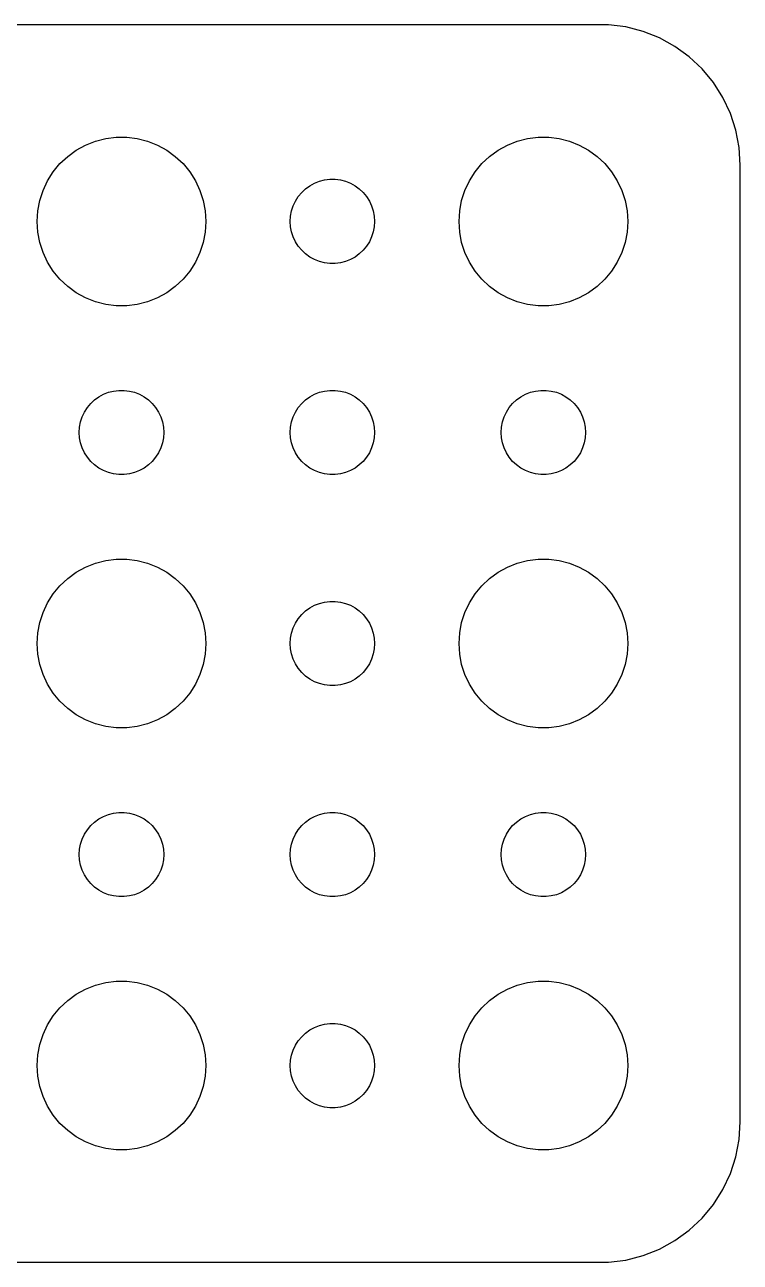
# Model space of a CAD drawing. Header units: metres. Extents: x -22 to 22, y 140 to 346.
# Drawn here: x -3.44 to 22, y 302.01 to 345.99 of the extents above; entities that cross this region are included whole.
import ezdxf

# ---------------------------------------------------------------- set-up
doc = ezdxf.new("R2010")
doc.units = ezdxf.units.M

msp = doc.modelspace()

# ---------------------------------------------------------------- linework, layer by layer
for p, q in [((17.3139, 345.99), (-17.3139, 345.99)), ((17.9369, 345.911), (17.3139, 345.99)), ((18.5451, 345.755), (17.9369, 345.911)), ((19.1289, 345.524), (18.5451, 345.755)), ((19.6791, 345.222), (19.1289, 345.524)), ((20.1871, 344.853), (19.6791, 345.222)), ((20.6448, 344.423), (20.1871, 344.853)), ((21.0451, 343.939), (20.6448, 344.423)), ((21.3815, 343.409), (21.0451, 343.939)), ((21.6489, 342.841), (21.3815, 343.409)), ((21.8429, 342.243), (21.6489, 342.841)), ((21.9606, 341.627), (21.8429, 342.243)), ((-1.27733, 341.714), (-0.927048, 341.853)), ((-0.927048, 341.853), (-0.562134, 341.947)), ((-0.562134, 341.947), (-0.18837, 341.994)), ((-0.18837, 341.994), (0.18837, 341.994)), ((0.18837, 341.994), (0.562134, 341.947)), ((0.562134, 341.947), (0.927048, 341.853)), ((0.927048, 341.853), (1.27733, 341.714)), ((13.7227, 341.714), (14.0729, 341.853)), ((14.0729, 341.853), (14.4379, 341.947)), ((14.4379, 341.947), (14.8116, 341.994)), ((14.8116, 341.994), (15.1884, 341.994)), ((15.1884, 341.994), (15.5621, 341.947)), ((15.5621, 341.947), (15.927, 341.853)), ((15.927, 341.853), (16.2773, 341.714)), ((-2.1869, 341.054), (-1.91226, 341.312)), ((-1.91226, 341.312), (-1.60747, 341.533)), ((-1.60747, 341.533), (-1.27733, 341.714)), ((1.27733, 341.714), (1.60747, 341.533)), ((1.60747, 341.533), (1.91226, 341.312)), ((1.91226, 341.312), (2.1869, 341.054)), ((12.8131, 341.054), (13.0877, 341.312)), ((13.0877, 341.312), (13.3925, 341.533)), ((13.3925, 341.533), (13.7227, 341.714)), ((16.2773, 341.714), (16.6075, 341.533)), ((16.6075, 341.533), (16.9123, 341.312)), ((16.9123, 341.312), (17.1869, 341.054)), ((22, 341), (21.9606, 341.627)), ((-2.42705, 340.763), (-2.1869, 341.054)), ((2.1869, 341.054), (2.42705, 340.763)), ((12.5729, 340.763), (12.8131, 341.054)), ((17.1869, 341.054), (17.427, 340.763)), ((22, 307), (22, 341)), ((-2.78932, 340.104), (-2.62891, 340.445)), ((-2.62891, 340.445), (-2.42705, 340.763)), ((2.42705, 340.763), (2.62891, 340.445)), ((2.62891, 340.445), (2.78932, 340.104)), ((6.86133, 340.357), (7.03647, 340.427)), ((7.03647, 340.427), (7.21892, 340.473)), ((7.21892, 340.473), (7.40581, 340.497)), ((7.40581, 340.497), (7.59418, 340.497)), ((7.59418, 340.497), (7.78107, 340.473)), ((7.78107, 340.473), (7.96352, 340.427)), ((7.96352, 340.427), (8.13866, 340.357)), ((12.2107, 340.104), (12.3711, 340.445)), ((12.3711, 340.445), (12.5729, 340.763)), ((17.427, 340.763), (17.6289, 340.445)), ((17.6289, 340.445), (17.7893, 340.104)), ((-2.90575, 339.746), (-2.78932, 340.104)), ((2.78932, 340.104), (2.90575, 339.746)), ((6.28647, 339.882), (6.40654, 340.027)), ((6.40654, 340.027), (6.54385, 340.156)), ((6.54385, 340.156), (6.69626, 340.266)), ((6.69626, 340.266), (6.86133, 340.357)), ((8.13866, 340.357), (8.30373, 340.266)), ((8.30373, 340.266), (8.45613, 340.156)), ((8.45613, 340.156), (8.59344, 340.027)), ((8.59344, 340.027), (8.71352, 339.882)), ((12.0942, 339.746), (12.2107, 340.104)), ((17.7893, 340.104), (17.9057, 339.746)), ((-2.97633, 339.376), (-2.90575, 339.746)), ((2.90575, 339.746), (2.97633, 339.376)), ((6.04712, 339.373), (6.10533, 339.552)), ((6.10533, 339.552), (6.18553, 339.723)), ((6.18553, 339.723), (6.28647, 339.882)), ((8.71352, 339.882), (8.81445, 339.723)), ((8.81445, 339.723), (8.89465, 339.552)), ((8.89465, 339.552), (8.95287, 339.373)), ((12.0237, 339.376), (12.0942, 339.746)), ((17.9057, 339.746), (17.9763, 339.376)), ((-3, 339), (-2.97633, 339.376)), ((2.97633, 339.376), (3, 339)), ((6, 339), (6.01183, 339.188)), ((6.01183, 339.188), (6.04712, 339.373)), ((8.95287, 339.373), (8.98816, 339.188)), ((8.98816, 339.188), (9, 339)), ((12, 339), (12.0237, 339.376)), ((17.9763, 339.376), (18, 339)), ((-2.97633, 338.624), (-3, 339)), ((3, 339), (2.97633, 338.624)), ((6.01183, 338.812), (6, 339)), ((6.04712, 338.627), (6.01183, 338.812)), ((8.98816, 338.812), (8.95287, 338.627)), ((9, 339), (8.98816, 338.812)), ((12.0237, 338.624), (12, 339)), ((18, 339), (17.9763, 338.624)), ((-2.90575, 338.254), (-2.97633, 338.624)), ((-2.78932, 337.896), (-2.90575, 338.254)), ((2.90575, 338.254), (2.78932, 337.896)), ((2.97633, 338.624), (2.90575, 338.254)), ((6.10533, 338.448), (6.04712, 338.627)), ((6.18553, 338.277), (6.10533, 338.448)), ((6.28647, 338.118), (6.18553, 338.277)), ((8.81445, 338.277), (8.71352, 338.118)), ((8.89465, 338.448), (8.81445, 338.277)), ((8.95287, 338.627), (8.89465, 338.448)), ((12.0942, 338.254), (12.0237, 338.624)), ((12.2107, 337.896), (12.0942, 338.254)), ((17.9057, 338.254), (17.7893, 337.896)), ((17.9763, 338.624), (17.9057, 338.254)), ((-2.62891, 337.555), (-2.78932, 337.896)), ((2.78932, 337.896), (2.62891, 337.555)), ((6.40654, 337.973), (6.28647, 338.118)), ((6.54385, 337.844), (6.40654, 337.973)), ((6.69626, 337.734), (6.54385, 337.844)), ((8.45613, 337.844), (8.30373, 337.734)), ((8.59344, 337.973), (8.45613, 337.844)), ((8.71352, 338.118), (8.59344, 337.973)), ((12.3711, 337.555), (12.2107, 337.896)), ((17.7893, 337.896), (17.6289, 337.555)), ((-2.42705, 337.237), (-2.62891, 337.555)), ((2.62891, 337.555), (2.42705, 337.237)), ((6.86133, 337.643), (6.69626, 337.734)), ((7.03647, 337.573), (6.86133, 337.643)), ((7.21892, 337.527), (7.03647, 337.573)), ((7.40581, 337.503), (7.21892, 337.527)), ((7.59418, 337.503), (7.40581, 337.503)), ((7.78107, 337.527), (7.59418, 337.503)), ((7.96352, 337.573), (7.78107, 337.527)), ((8.13866, 337.643), (7.96352, 337.573)), ((8.30373, 337.734), (8.13866, 337.643)), ((12.5729, 337.237), (12.3711, 337.555)), ((17.6289, 337.555), (17.427, 337.237)), ((-2.1869, 336.946), (-2.42705, 337.237)), ((-1.91226, 336.688), (-2.1869, 336.946)), ((2.1869, 336.946), (1.91226, 336.688)), ((2.42705, 337.237), (2.1869, 336.946)), ((12.8131, 336.946), (12.5729, 337.237)), ((13.0877, 336.688), (12.8131, 336.946)), ((17.1869, 336.946), (16.9123, 336.688)), ((17.427, 337.237), (17.1869, 336.946)), ((-1.60747, 336.467), (-1.91226, 336.688)), ((-1.27733, 336.286), (-1.60747, 336.467)), ((1.60747, 336.467), (1.27733, 336.286)), ((1.91226, 336.688), (1.60747, 336.467)), ((13.3925, 336.467), (13.0877, 336.688)), ((13.7227, 336.286), (13.3925, 336.467)), ((16.6075, 336.467), (16.2773, 336.286)), ((16.9123, 336.688), (16.6075, 336.467)), ((-0.927048, 336.147), (-1.27733, 336.286)), ((-0.562134, 336.053), (-0.927048, 336.147)), ((-0.18837, 336.006), (-0.562134, 336.053)), ((0.562134, 336.053), (0.18837, 336.006)), ((0.927048, 336.147), (0.562134, 336.053)), ((1.27733, 336.286), (0.927048, 336.147)), ((14.0729, 336.147), (13.7227, 336.286)), ((14.4379, 336.053), (14.0729, 336.147)), ((14.8116, 336.006), (14.4379, 336.053)), ((15.5621, 336.053), (15.1884, 336.006)), ((15.927, 336.147), (15.5621, 336.053)), ((16.2773, 336.286), (15.927, 336.147)), ((0.18837, 336.006), (-0.18837, 336.006)), ((15.1884, 336.006), (14.8116, 336.006)), ((-0.463516, 332.927), (-0.281067, 332.973)), ((-0.281067, 332.973), (-0.094177, 332.997)), ((-0.094177, 332.997), (0.094177, 332.997)), ((0.094177, 332.997), (0.281067, 332.973)), ((0.281067, 332.973), (0.463516, 332.927)), ((7.03647, 332.927), (7.21892, 332.973)), ((7.21892, 332.973), (7.40581, 332.997)), ((7.40581, 332.997), (7.59418, 332.997)), ((7.59418, 332.997), (7.78107, 332.973)), ((7.78107, 332.973), (7.96352, 332.927)), ((14.5365, 332.927), (14.7189, 332.973)), ((14.7189, 332.973), (14.9058, 332.997)), ((14.9058, 332.997), (15.0942, 332.997)), ((15.0942, 332.997), (15.2811, 332.973)), ((15.2811, 332.973), (15.4635, 332.927)), ((-1.21352, 332.382), (-1.09344, 332.527)), ((-1.09344, 332.527), (-0.956131, 332.656)), ((-0.956131, 332.656), (-0.803726, 332.766)), ((-0.803726, 332.766), (-0.638657, 332.857)), ((-0.638657, 332.857), (-0.463516, 332.927)), ((0.463516, 332.927), (0.638657, 332.857)), ((0.638657, 332.857), (0.803726, 332.766)), ((0.803726, 332.766), (0.956131, 332.656)), ((0.956131, 332.656), (1.09344, 332.527)), ((1.09344, 332.527), (1.21352, 332.382)), ((6.28647, 332.382), (6.40654, 332.527)), ((6.40654, 332.527), (6.54385, 332.656)), ((6.54385, 332.656), (6.69626, 332.766)), ((6.69626, 332.766), (6.86133, 332.857)), ((6.86133, 332.857), (7.03647, 332.927)), ((7.96352, 332.927), (8.13866, 332.857)), ((8.13866, 332.857), (8.30373, 332.766)), ((8.30373, 332.766), (8.45613, 332.656)), ((8.45613, 332.656), (8.59344, 332.527)), ((8.59344, 332.527), (8.71352, 332.382)), ((13.7865, 332.382), (13.9065, 332.527)), ((13.9065, 332.527), (14.0439, 332.656)), ((14.0439, 332.656), (14.1963, 332.766)), ((14.1963, 332.766), (14.3613, 332.857)), ((14.3613, 332.857), (14.5365, 332.927)), ((15.4635, 332.927), (15.6387, 332.857)), ((15.6387, 332.857), (15.8037, 332.766)), ((15.8037, 332.766), (15.9561, 332.656)), ((15.9561, 332.656), (16.0934, 332.527)), ((16.0934, 332.527), (16.2135, 332.382)), ((-1.45287, 331.873), (-1.39465, 332.052)), ((-1.39465, 332.052), (-1.31445, 332.223)), ((-1.31445, 332.223), (-1.21352, 332.382)), ((1.21352, 332.382), (1.31445, 332.223)), ((1.31445, 332.223), (1.39465, 332.052)), ((1.39465, 332.052), (1.45287, 331.873)), ((6.04712, 331.873), (6.10533, 332.052)), ((6.10533, 332.052), (6.18553, 332.223)), ((6.18553, 332.223), (6.28647, 332.382)), ((8.71352, 332.382), (8.81445, 332.223)), ((8.81445, 332.223), (8.89465, 332.052)), ((8.89465, 332.052), (8.95287, 331.873)), ((13.5471, 331.873), (13.6053, 332.052)), ((13.6053, 332.052), (13.6855, 332.223)), ((13.6855, 332.223), (13.7865, 332.382)), ((16.2135, 332.382), (16.3145, 332.223)), ((16.3145, 332.223), (16.3947, 332.052)), ((16.3947, 332.052), (16.4529, 331.873)), ((-1.5, 331.5), (-1.48816, 331.688)), ((-1.48816, 331.688), (-1.45287, 331.873)), ((1.45287, 331.873), (1.48816, 331.688)), ((1.48816, 331.688), (1.5, 331.5)), ((6, 331.5), (6.01183, 331.688)), ((6.01183, 331.688), (6.04712, 331.873)), ((8.95287, 331.873), (8.98816, 331.688)), ((8.98816, 331.688), (9, 331.5)), ((13.5, 331.5), (13.5118, 331.688)), ((13.5118, 331.688), (13.5471, 331.873)), ((16.4529, 331.873), (16.4882, 331.688)), ((16.4882, 331.688), (16.5, 331.5)), ((-1.48816, 331.312), (-1.5, 331.5)), ((-1.45287, 331.127), (-1.48816, 331.312)), ((1.48816, 331.312), (1.45287, 331.127)), ((1.5, 331.5), (1.48816, 331.312)), ((6.01183, 331.312), (6, 331.5)), ((6.04712, 331.127), (6.01183, 331.312)), ((8.98816, 331.312), (8.95287, 331.127)), ((9, 331.5), (8.98816, 331.312)), ((13.5118, 331.312), (13.5, 331.5)), ((13.5471, 331.127), (13.5118, 331.312)), ((16.4882, 331.312), (16.4529, 331.127)), ((16.5, 331.5), (16.4882, 331.312)), ((-1.39465, 330.948), (-1.45287, 331.127)), ((-1.31445, 330.777), (-1.39465, 330.948)), ((-1.21352, 330.618), (-1.31445, 330.777)), ((1.31445, 330.777), (1.21352, 330.618)), ((1.39465, 330.948), (1.31445, 330.777)), ((1.45287, 331.127), (1.39465, 330.948)), ((6.10533, 330.948), (6.04712, 331.127)), ((6.18553, 330.777), (6.10533, 330.948)), ((6.28647, 330.618), (6.18553, 330.777)), ((8.81445, 330.777), (8.71352, 330.618)), ((8.89465, 330.948), (8.81445, 330.777)), ((8.95287, 331.127), (8.89465, 330.948)), ((13.6053, 330.948), (13.5471, 331.127)), ((13.6855, 330.777), (13.6053, 330.948)), ((13.7865, 330.618), (13.6855, 330.777)), ((16.3145, 330.777), (16.2135, 330.618)), ((16.3947, 330.948), (16.3145, 330.777)), ((16.4529, 331.127), (16.3947, 330.948)), ((-1.09344, 330.473), (-1.21352, 330.618)), ((-0.956131, 330.344), (-1.09344, 330.473)), ((-0.803726, 330.234), (-0.956131, 330.344)), ((0.956131, 330.344), (0.803726, 330.234)), ((1.09344, 330.473), (0.956131, 330.344)), ((1.21352, 330.618), (1.09344, 330.473)), ((6.40654, 330.473), (6.28647, 330.618)), ((6.54385, 330.344), (6.40654, 330.473)), ((6.69626, 330.234), (6.54385, 330.344)), ((8.45613, 330.344), (8.30373, 330.234)), ((8.59344, 330.473), (8.45613, 330.344)), ((8.71352, 330.618), (8.59344, 330.473)), ((13.9065, 330.473), (13.7865, 330.618)), ((14.0439, 330.344), (13.9065, 330.473)), ((14.1963, 330.234), (14.0439, 330.344)), ((15.9561, 330.344), (15.8037, 330.234)), ((16.0934, 330.473), (15.9561, 330.344)), ((16.2135, 330.618), (16.0934, 330.473)), ((-0.638657, 330.143), (-0.803726, 330.234)), ((-0.463516, 330.073), (-0.638657, 330.143)), ((-0.281067, 330.027), (-0.463516, 330.073)), ((-0.094177, 330.003), (-0.281067, 330.027)), ((0.094177, 330.003), (-0.094177, 330.003)), ((0.281067, 330.027), (0.094177, 330.003)), ((0.463516, 330.073), (0.281067, 330.027)), ((0.638657, 330.143), (0.463516, 330.073)), ((0.803726, 330.234), (0.638657, 330.143)), ((6.86133, 330.143), (6.69626, 330.234)), ((7.03647, 330.073), (6.86133, 330.143)), ((7.21892, 330.027), (7.03647, 330.073)), ((7.40581, 330.003), (7.21892, 330.027)), ((7.59418, 330.003), (7.40581, 330.003)), ((7.78107, 330.027), (7.59418, 330.003)), ((7.96352, 330.073), (7.78107, 330.027)), ((8.13866, 330.143), (7.96352, 330.073)), ((8.30373, 330.234), (8.13866, 330.143)), ((14.3613, 330.143), (14.1963, 330.234)), ((14.5365, 330.073), (14.3613, 330.143)), ((14.7189, 330.027), (14.5365, 330.073)), ((14.9058, 330.003), (14.7189, 330.027)), ((15.0942, 330.003), (14.9058, 330.003)), ((15.2811, 330.027), (15.0942, 330.003)), ((15.4635, 330.073), (15.2811, 330.027)), ((15.6387, 330.143), (15.4635, 330.073)), ((15.8037, 330.234), (15.6387, 330.143)), ((-1.27733, 326.714), (-0.927048, 326.853)), ((-0.927048, 326.853), (-0.562134, 326.947)), ((-0.562134, 326.947), (-0.18837, 326.994)), ((-0.18837, 326.994), (0.18837, 326.994)), ((0.18837, 326.994), (0.562134, 326.947)), ((0.562134, 326.947), (0.927048, 326.853)), ((0.927048, 326.853), (1.27733, 326.714)), ((13.7227, 326.714), (14.0729, 326.853)), ((14.0729, 326.853), (14.4379, 326.947)), ((14.4379, 326.947), (14.8116, 326.994)), ((14.8116, 326.994), (15.1884, 326.994)), ((15.1884, 326.994), (15.5621, 326.947)), ((15.5621, 326.947), (15.927, 326.853)), ((15.927, 326.853), (16.2773, 326.714)), ((-1.91226, 326.312), (-1.60747, 326.533)), ((-1.60747, 326.533), (-1.27733, 326.714)), ((1.27733, 326.714), (1.60747, 326.533)), ((1.60747, 326.533), (1.91226, 326.312)), ((13.0877, 326.312), (13.3925, 326.533)), ((13.3925, 326.533), (13.7227, 326.714)), ((16.2773, 326.714), (16.6075, 326.533)), ((16.6075, 326.533), (16.9123, 326.312)), ((-2.42705, 325.763), (-2.1869, 326.054)), ((-2.1869, 326.054), (-1.91226, 326.312)), ((1.91226, 326.312), (2.1869, 326.054)), ((2.1869, 326.054), (2.42705, 325.763)), ((12.5729, 325.763), (12.8131, 326.054)), ((12.8131, 326.054), (13.0877, 326.312)), ((16.9123, 326.312), (17.1869, 326.054)), ((17.1869, 326.054), (17.427, 325.763)), ((-2.62891, 325.445), (-2.42705, 325.763)), ((2.42705, 325.763), (2.62891, 325.445)), ((7.03647, 325.427), (7.21892, 325.473)), ((7.21892, 325.473), (7.40581, 325.497)), ((7.40581, 325.497), (7.59418, 325.497)), ((7.59418, 325.497), (7.78107, 325.473)), ((7.78107, 325.473), (7.96352, 325.427)), ((12.3711, 325.445), (12.5729, 325.763)), ((17.427, 325.763), (17.6289, 325.445)), ((-2.90575, 324.746), (-2.78932, 325.104)), ((-2.78932, 325.104), (-2.62891, 325.445)), ((2.62891, 325.445), (2.78932, 325.104)), ((2.78932, 325.104), (2.90575, 324.746)), ((6.28647, 324.882), (6.40654, 325.027)), ((6.40654, 325.027), (6.54385, 325.156)), ((6.54385, 325.156), (6.69626, 325.266)), ((6.69626, 325.266), (6.86133, 325.357)), ((6.86133, 325.357), (7.03647, 325.427)), ((7.96352, 325.427), (8.13866, 325.357)), ((8.13866, 325.357), (8.30373, 325.266)), ((8.30373, 325.266), (8.45613, 325.156)), ((8.45613, 325.156), (8.59344, 325.027)), ((8.59344, 325.027), (8.71352, 324.882)), ((12.0942, 324.746), (12.2107, 325.104)), ((12.2107, 325.104), (12.3711, 325.445)), ((17.6289, 325.445), (17.7893, 325.104)), ((17.7893, 325.104), (17.9057, 324.746)), ((-2.97633, 324.376), (-2.90575, 324.746)), ((2.90575, 324.746), (2.97633, 324.376)), ((6.10533, 324.552), (6.18553, 324.723)), ((6.18553, 324.723), (6.28647, 324.882)), ((8.71352, 324.882), (8.81445, 324.723)), ((8.81445, 324.723), (8.89465, 324.552)), ((12.0237, 324.376), (12.0942, 324.746)), ((17.9057, 324.746), (17.9763, 324.376)), ((-3, 324), (-2.97633, 324.376)), ((2.97633, 324.376), (3, 324)), ((6, 324), (6.01183, 324.188)), ((6.01183, 324.188), (6.04712, 324.373)), ((6.04712, 324.373), (6.10533, 324.552)), ((8.89465, 324.552), (8.95287, 324.373)), ((8.95287, 324.373), (8.98816, 324.188)), ((8.98816, 324.188), (9, 324)), ((12, 324), (12.0237, 324.376)), ((17.9763, 324.376), (18, 324)), ((-2.97633, 323.624), (-3, 324)), ((3, 324), (2.97633, 323.624)), ((6.01183, 323.812), (6, 324)), ((6.04712, 323.627), (6.01183, 323.812)), ((8.98816, 323.812), (8.95287, 323.627)), ((9, 324), (8.98816, 323.812)), ((12.0237, 323.624), (12, 324)), ((18, 324), (17.9763, 323.624)), ((-2.90575, 323.254), (-2.97633, 323.624)), ((-2.78932, 322.896), (-2.90575, 323.254)), ((2.90575, 323.254), (2.78932, 322.896)), ((2.97633, 323.624), (2.90575, 323.254)), ((6.10533, 323.448), (6.04712, 323.627)), ((6.18553, 323.277), (6.10533, 323.448)), ((6.28647, 323.118), (6.18553, 323.277)), ((8.81445, 323.277), (8.71352, 323.118)), ((8.89465, 323.448), (8.81445, 323.277)), ((8.95287, 323.627), (8.89465, 323.448)), ((12.0942, 323.254), (12.0237, 323.624)), ((12.2107, 322.896), (12.0942, 323.254)), ((17.9057, 323.254), (17.7893, 322.896)), ((17.9763, 323.624), (17.9057, 323.254)), ((-2.62891, 322.555), (-2.78932, 322.896)), ((2.78932, 322.896), (2.62891, 322.555)), ((6.40654, 322.973), (6.28647, 323.118)), ((6.54385, 322.844), (6.40654, 322.973)), ((6.69626, 322.734), (6.54385, 322.844)), ((8.45613, 322.844), (8.30373, 322.734)), ((8.59344, 322.973), (8.45613, 322.844)), ((8.71352, 323.118), (8.59344, 322.973)), ((12.3711, 322.555), (12.2107, 322.896)), ((17.7893, 322.896), (17.6289, 322.555)), ((-2.42705, 322.237), (-2.62891, 322.555)), ((2.62891, 322.555), (2.42705, 322.237)), ((6.86133, 322.643), (6.69626, 322.734)), ((7.03647, 322.573), (6.86133, 322.643)), ((7.21892, 322.527), (7.03647, 322.573)), ((7.40581, 322.503), (7.21892, 322.527)), ((7.59418, 322.503), (7.40581, 322.503)), ((7.78107, 322.527), (7.59418, 322.503)), ((7.96352, 322.573), (7.78107, 322.527)), ((8.13866, 322.643), (7.96352, 322.573)), ((8.30373, 322.734), (8.13866, 322.643)), ((12.5729, 322.237), (12.3711, 322.555)), ((17.6289, 322.555), (17.427, 322.237)), ((-2.1869, 321.946), (-2.42705, 322.237)), ((-1.91226, 321.688), (-2.1869, 321.946)), ((2.1869, 321.946), (1.91226, 321.688)), ((2.42705, 322.237), (2.1869, 321.946)), ((12.8131, 321.946), (12.5729, 322.237)), ((13.0877, 321.688), (12.8131, 321.946)), ((17.1869, 321.946), (16.9123, 321.688)), ((17.427, 322.237), (17.1869, 321.946)), ((-1.60747, 321.467), (-1.91226, 321.688)), ((1.91226, 321.688), (1.60747, 321.467)), ((13.3925, 321.467), (13.0877, 321.688)), ((16.9123, 321.688), (16.6075, 321.467)), ((-1.27733, 321.286), (-1.60747, 321.467)), ((-0.927048, 321.147), (-1.27733, 321.286)), ((-0.562134, 321.053), (-0.927048, 321.147)), ((0.927048, 321.147), (0.562134, 321.053)), ((1.27733, 321.286), (0.927048, 321.147)), ((1.60747, 321.467), (1.27733, 321.286)), ((13.7227, 321.286), (13.3925, 321.467)), ((14.0729, 321.147), (13.7227, 321.286)), ((14.4379, 321.053), (14.0729, 321.147)), ((15.927, 321.147), (15.5621, 321.053)), ((16.2773, 321.286), (15.927, 321.147)), ((16.6075, 321.467), (16.2773, 321.286)), ((-0.18837, 321.006), (-0.562134, 321.053)), ((0.18837, 321.006), (-0.18837, 321.006)), ((0.562134, 321.053), (0.18837, 321.006)), ((14.8116, 321.006), (14.4379, 321.053)), ((15.1884, 321.006), (14.8116, 321.006)), ((15.5621, 321.053), (15.1884, 321.006)), ((-0.281067, 317.973), (-0.094177, 317.997)), ((-0.094177, 317.997), (0.094177, 317.997)), ((0.094177, 317.997), (0.281067, 317.973)), ((7.21892, 317.973), (7.40581, 317.997)), ((7.40581, 317.997), (7.59418, 317.997)), ((7.59418, 317.997), (7.78107, 317.973)), ((14.7189, 317.973), (14.9058, 317.997)), ((14.9058, 317.997), (15.0942, 317.997)), ((15.0942, 317.997), (15.2811, 317.973)), ((-1.09344, 317.527), (-0.956131, 317.656)), ((-0.956131, 317.656), (-0.803726, 317.766)), ((-0.803726, 317.766), (-0.638657, 317.857)), ((-0.638657, 317.857), (-0.463516, 317.927)), ((-0.463516, 317.927), (-0.281067, 317.973)), ((0.281067, 317.973), (0.463516, 317.927)), ((0.463516, 317.927), (0.638657, 317.857)), ((0.638657, 317.857), (0.803726, 317.766)), ((0.803726, 317.766), (0.956131, 317.656)), ((0.956131, 317.656), (1.09344, 317.527)), ((6.40654, 317.527), (6.54385, 317.656)), ((6.54385, 317.656), (6.69626, 317.766)), ((6.69626, 317.766), (6.86133, 317.857)), ((6.86133, 317.857), (7.03647, 317.927)), ((7.03647, 317.927), (7.21892, 317.973)), ((7.78107, 317.973), (7.96352, 317.927)), ((7.96352, 317.927), (8.13866, 317.857)), ((8.13866, 317.857), (8.30373, 317.766)), ((8.30373, 317.766), (8.45613, 317.656)), ((8.45613, 317.656), (8.59344, 317.527)), ((13.9065, 317.527), (14.0439, 317.656)), ((14.0439, 317.656), (14.1963, 317.766)), ((14.1963, 317.766), (14.3613, 317.857)), ((14.3613, 317.857), (14.5365, 317.927)), ((14.5365, 317.927), (14.7189, 317.973)), ((15.2811, 317.973), (15.4635, 317.927)), ((15.4635, 317.927), (15.6387, 317.857)), ((15.6387, 317.857), (15.8037, 317.766)), ((15.8037, 317.766), (15.9561, 317.656)), ((15.9561, 317.656), (16.0934, 317.527)), ((-1.39465, 317.052), (-1.31445, 317.223)), ((-1.31445, 317.223), (-1.21352, 317.382)), ((-1.21352, 317.382), (-1.09344, 317.527)), ((1.09344, 317.527), (1.21352, 317.382)), ((1.21352, 317.382), (1.31445, 317.223)), ((1.31445, 317.223), (1.39465, 317.052)), ((6.10533, 317.052), (6.18553, 317.223)), ((6.18553, 317.223), (6.28647, 317.382)), ((6.28647, 317.382), (6.40654, 317.527)), ((8.59344, 317.527), (8.71352, 317.382)), ((8.71352, 317.382), (8.81445, 317.223)), ((8.81445, 317.223), (8.89465, 317.052)), ((13.6053, 317.052), (13.6855, 317.223)), ((13.6855, 317.223), (13.7865, 317.382)), ((13.7865, 317.382), (13.9065, 317.527)), ((16.0934, 317.527), (16.2135, 317.382)), ((16.2135, 317.382), (16.3145, 317.223)), ((16.3145, 317.223), (16.3947, 317.052)), ((-1.5, 316.5), (-1.48816, 316.688)), ((-1.48816, 316.688), (-1.45287, 316.873)), ((-1.45287, 316.873), (-1.39465, 317.052)), ((1.39465, 317.052), (1.45287, 316.873)), ((1.45287, 316.873), (1.48816, 316.688)), ((1.48816, 316.688), (1.5, 316.5)), ((6, 316.5), (6.01183, 316.688)), ((6.01183, 316.688), (6.04712, 316.873)), ((6.04712, 316.873), (6.10533, 317.052)), ((8.89465, 317.052), (8.95287, 316.873)), ((8.95287, 316.873), (8.98816, 316.688)), ((8.98816, 316.688), (9, 316.5)), ((13.5, 316.5), (13.5118, 316.688)), ((13.5118, 316.688), (13.5471, 316.873)), ((13.5471, 316.873), (13.6053, 317.052)), ((16.3947, 317.052), (16.4529, 316.873)), ((16.4529, 316.873), (16.4882, 316.688)), ((16.4882, 316.688), (16.5, 316.5)), ((-1.48816, 316.312), (-1.5, 316.5)), ((-1.45287, 316.127), (-1.48816, 316.312)), ((1.48816, 316.312), (1.45287, 316.127)), ((1.5, 316.5), (1.48816, 316.312)), ((6.01183, 316.312), (6, 316.5)), ((6.04712, 316.127), (6.01183, 316.312)), ((8.98816, 316.312), (8.95287, 316.127)), ((9, 316.5), (8.98816, 316.312)), ((13.5118, 316.312), (13.5, 316.5)), ((13.5471, 316.127), (13.5118, 316.312)), ((16.4882, 316.312), (16.4529, 316.127)), ((16.5, 316.5), (16.4882, 316.312)), ((-1.39465, 315.948), (-1.45287, 316.127)), ((-1.31445, 315.777), (-1.39465, 315.948)), ((-1.21352, 315.618), (-1.31445, 315.777)), ((1.31445, 315.777), (1.21352, 315.618)), ((1.39465, 315.948), (1.31445, 315.777)), ((1.45287, 316.127), (1.39465, 315.948)), ((6.10533, 315.948), (6.04712, 316.127)), ((6.18553, 315.777), (6.10533, 315.948)), ((6.28647, 315.618), (6.18553, 315.777)), ((8.81445, 315.777), (8.71352, 315.618)), ((8.89465, 315.948), (8.81445, 315.777)), ((8.95287, 316.127), (8.89465, 315.948)), ((13.6053, 315.948), (13.5471, 316.127)), ((13.6855, 315.777), (13.6053, 315.948)), ((13.7865, 315.618), (13.6855, 315.777)), ((16.3145, 315.777), (16.2135, 315.618)), ((16.3947, 315.948), (16.3145, 315.777)), ((16.4529, 316.127), (16.3947, 315.948)), ((-1.09344, 315.473), (-1.21352, 315.618)), ((-0.956131, 315.344), (-1.09344, 315.473)), ((-0.803726, 315.234), (-0.956131, 315.344)), ((0.956131, 315.344), (0.803726, 315.234)), ((1.09344, 315.473), (0.956131, 315.344)), ((1.21352, 315.618), (1.09344, 315.473)), ((6.40654, 315.473), (6.28647, 315.618)), ((6.54385, 315.344), (6.40654, 315.473)), ((6.69626, 315.234), (6.54385, 315.344)), ((8.45613, 315.344), (8.30373, 315.234)), ((8.59344, 315.473), (8.45613, 315.344)), ((8.71352, 315.618), (8.59344, 315.473)), ((13.9065, 315.473), (13.7865, 315.618)), ((14.0439, 315.344), (13.9065, 315.473)), ((14.1963, 315.234), (14.0439, 315.344)), ((15.9561, 315.344), (15.8037, 315.234)), ((16.0934, 315.473), (15.9561, 315.344)), ((16.2135, 315.618), (16.0934, 315.473)), ((-0.638657, 315.143), (-0.803726, 315.234)), ((-0.463516, 315.073), (-0.638657, 315.143)), ((-0.281067, 315.027), (-0.463516, 315.073)), ((-0.094177, 315.003), (-0.281067, 315.027)), ((0.094177, 315.003), (-0.094177, 315.003)), ((0.281067, 315.027), (0.094177, 315.003)), ((0.463516, 315.073), (0.281067, 315.027)), ((0.638657, 315.143), (0.463516, 315.073)), ((0.803726, 315.234), (0.638657, 315.143)), ((6.86133, 315.143), (6.69626, 315.234)), ((7.03647, 315.073), (6.86133, 315.143)), ((7.21892, 315.027), (7.03647, 315.073)), ((7.40581, 315.003), (7.21892, 315.027)), ((7.59418, 315.003), (7.40581, 315.003)), ((7.78107, 315.027), (7.59418, 315.003)), ((7.96352, 315.073), (7.78107, 315.027)), ((8.13866, 315.143), (7.96352, 315.073)), ((8.30373, 315.234), (8.13866, 315.143)), ((14.3613, 315.143), (14.1963, 315.234)), ((14.5365, 315.073), (14.3613, 315.143)), ((14.7189, 315.027), (14.5365, 315.073)), ((14.9058, 315.003), (14.7189, 315.027)), ((15.0942, 315.003), (14.9058, 315.003)), ((15.2811, 315.027), (15.0942, 315.003)), ((15.4635, 315.073), (15.2811, 315.027)), ((15.6387, 315.143), (15.4635, 315.073)), ((15.8037, 315.234), (15.6387, 315.143)), ((-1.27733, 311.714), (-0.927048, 311.853)), ((-0.927048, 311.853), (-0.562134, 311.947)), ((-0.562134, 311.947), (-0.18837, 311.994)), ((-0.18837, 311.994), (0.18837, 311.994)), ((0.18837, 311.994), (0.562134, 311.947)), ((0.562134, 311.947), (0.927048, 311.853)), ((0.927048, 311.853), (1.27733, 311.714)), ((13.7227, 311.714), (14.0729, 311.853)), ((14.0729, 311.853), (14.4379, 311.947)), ((14.4379, 311.947), (14.8116, 311.994)), ((14.8116, 311.994), (15.1884, 311.994)), ((15.1884, 311.994), (15.5621, 311.947)), ((15.5621, 311.947), (15.927, 311.853)), ((15.927, 311.853), (16.2773, 311.714)), ((-1.91226, 311.312), (-1.60747, 311.533)), ((-1.60747, 311.533), (-1.27733, 311.714)), ((1.27733, 311.714), (1.60747, 311.533)), ((1.60747, 311.533), (1.91226, 311.312)), ((13.0877, 311.312), (13.3925, 311.533)), ((13.3925, 311.533), (13.7227, 311.714)), ((16.2773, 311.714), (16.6075, 311.533)), ((16.6075, 311.533), (16.9123, 311.312)), ((-2.42705, 310.763), (-2.1869, 311.054)), ((-2.1869, 311.054), (-1.91226, 311.312)), ((1.91226, 311.312), (2.1869, 311.054)), ((2.1869, 311.054), (2.42705, 310.763)), ((12.5729, 310.763), (12.8131, 311.054)), ((12.8131, 311.054), (13.0877, 311.312)), ((16.9123, 311.312), (17.1869, 311.054)), ((17.1869, 311.054), (17.427, 310.763)), ((-2.62891, 310.445), (-2.42705, 310.763)), ((2.42705, 310.763), (2.62891, 310.445)), ((12.3711, 310.445), (12.5729, 310.763)), ((17.427, 310.763), (17.6289, 310.445)), ((-2.90575, 309.746), (-2.78932, 310.104)), ((-2.78932, 310.104), (-2.62891, 310.445)), ((2.62891, 310.445), (2.78932, 310.104)), ((2.78932, 310.104), (2.90575, 309.746)), ((6.40654, 310.027), (6.54385, 310.156)), ((6.54385, 310.156), (6.69626, 310.266)), ((6.69626, 310.266), (6.86133, 310.357)), ((6.86133, 310.357), (7.03647, 310.427)), ((7.03647, 310.427), (7.21892, 310.473)), ((7.21892, 310.473), (7.40581, 310.497)), ((7.40581, 310.497), (7.59418, 310.497)), ((7.59418, 310.497), (7.78107, 310.473)), ((7.78107, 310.473), (7.96352, 310.427)), ((7.96352, 310.427), (8.13866, 310.357)), ((8.13866, 310.357), (8.30373, 310.266)), ((8.30373, 310.266), (8.45613, 310.156)), ((8.45613, 310.156), (8.59344, 310.027)), ((12.0942, 309.746), (12.2107, 310.104)), ((12.2107, 310.104), (12.3711, 310.445)), ((17.6289, 310.445), (17.7893, 310.104)), ((17.7893, 310.104), (17.9057, 309.746)), ((-2.97633, 309.376), (-2.90575, 309.746)), ((2.90575, 309.746), (2.97633, 309.376)), ((6.10533, 309.552), (6.18553, 309.723)), ((6.18553, 309.723), (6.28647, 309.882)), ((6.28647, 309.882), (6.40654, 310.027)), ((8.59344, 310.027), (8.71352, 309.882)), ((8.71352, 309.882), (8.81445, 309.723)), ((8.81445, 309.723), (8.89465, 309.552)), ((12.0237, 309.376), (12.0942, 309.746)), ((17.9057, 309.746), (17.9763, 309.376)), ((-3, 309), (-2.97633, 309.376)), ((2.97633, 309.376), (3, 309)), ((6, 309), (6.01183, 309.188)), ((6.01183, 309.188), (6.04712, 309.373)), ((6.04712, 309.373), (6.10533, 309.552)), ((8.89465, 309.552), (8.95287, 309.373)), ((8.95287, 309.373), (8.98816, 309.188)), ((8.98816, 309.188), (9, 309)), ((12, 309), (12.0237, 309.376)), ((17.9763, 309.376), (18, 309)), ((-2.97633, 308.624), (-3, 309)), ((3, 309), (2.97633, 308.624)), ((6.01183, 308.812), (6, 309)), ((6.04712, 308.627), (6.01183, 308.812)), ((8.98816, 308.812), (8.95287, 308.627)), ((9, 309), (8.98816, 308.812)), ((12.0237, 308.624), (12, 309)), ((18, 309), (17.9763, 308.624)), ((-2.90575, 308.254), (-2.97633, 308.624)), ((2.97633, 308.624), (2.90575, 308.254)), ((6.10533, 308.448), (6.04712, 308.627)), ((6.18553, 308.277), (6.10533, 308.448)), ((8.89465, 308.448), (8.81445, 308.277)), ((8.95287, 308.627), (8.89465, 308.448)), ((12.0942, 308.254), (12.0237, 308.624)), ((17.9763, 308.624), (17.9057, 308.254)), ((-2.78932, 307.896), (-2.90575, 308.254)), ((-2.62891, 307.555), (-2.78932, 307.896)), ((2.78932, 307.896), (2.62891, 307.555)), ((2.90575, 308.254), (2.78932, 307.896)), ((6.28647, 308.118), (6.18553, 308.277)), ((6.40654, 307.973), (6.28647, 308.118)), ((6.54385, 307.844), (6.40654, 307.973)), ((8.59344, 307.973), (8.45613, 307.844)), ((8.71352, 308.118), (8.59344, 307.973)), ((8.81445, 308.277), (8.71352, 308.118)), ((12.2107, 307.896), (12.0942, 308.254)), ((12.3711, 307.555), (12.2107, 307.896)), ((17.7893, 307.896), (17.6289, 307.555)), ((17.9057, 308.254), (17.7893, 307.896)), ((-2.42705, 307.237), (-2.62891, 307.555)), ((2.62891, 307.555), (2.42705, 307.237)), ((6.69626, 307.734), (6.54385, 307.844)), ((6.86133, 307.643), (6.69626, 307.734)), ((7.03647, 307.573), (6.86133, 307.643)), ((7.21892, 307.527), (7.03647, 307.573)), ((7.40581, 307.503), (7.21892, 307.527)), ((7.59418, 307.503), (7.40581, 307.503)), ((7.78107, 307.527), (7.59418, 307.503)), ((7.96352, 307.573), (7.78107, 307.527)), ((8.13866, 307.643), (7.96352, 307.573)), ((8.30373, 307.734), (8.13866, 307.643)), ((8.45613, 307.844), (8.30373, 307.734)), ((12.5729, 307.237), (12.3711, 307.555)), ((17.6289, 307.555), (17.427, 307.237)), ((-2.1869, 306.946), (-2.42705, 307.237)), ((2.42705, 307.237), (2.1869, 306.946)), ((12.8131, 306.946), (12.5729, 307.237)), ((17.427, 307.237), (17.1869, 306.946)), ((21.9606, 306.373), (22, 307)), ((-1.91226, 306.688), (-2.1869, 306.946)), ((-1.60747, 306.467), (-1.91226, 306.688)), ((1.91226, 306.688), (1.60747, 306.467)), ((2.1869, 306.946), (1.91226, 306.688)), ((13.0877, 306.688), (12.8131, 306.946)), ((13.3925, 306.467), (13.0877, 306.688)), ((16.9123, 306.688), (16.6075, 306.467)), ((17.1869, 306.946), (16.9123, 306.688)), ((-1.27733, 306.286), (-1.60747, 306.467)), ((-0.927048, 306.147), (-1.27733, 306.286)), ((-0.562134, 306.053), (-0.927048, 306.147)), ((0.927048, 306.147), (0.562134, 306.053)), ((1.27733, 306.286), (0.927048, 306.147)), ((1.60747, 306.467), (1.27733, 306.286)), ((13.7227, 306.286), (13.3925, 306.467)), ((14.0729, 306.147), (13.7227, 306.286)), ((14.4379, 306.053), (14.0729, 306.147)), ((15.927, 306.147), (15.5621, 306.053)), ((16.2773, 306.286), (15.927, 306.147)), ((16.6075, 306.467), (16.2773, 306.286)), ((21.8429, 305.757), (21.9606, 306.373)), ((-0.18837, 306.006), (-0.562134, 306.053)), ((0.18837, 306.006), (-0.18837, 306.006)), ((0.562134, 306.053), (0.18837, 306.006)), ((14.8116, 306.006), (14.4379, 306.053)), ((15.1884, 306.006), (14.8116, 306.006)), ((15.5621, 306.053), (15.1884, 306.006)), ((21.6489, 305.159), (21.8429, 305.757)), ((21.3815, 304.591), (21.6489, 305.159)), ((21.0451, 304.061), (21.3815, 304.591)), ((20.6448, 303.577), (21.0451, 304.061)), ((20.1871, 303.147), (20.6448, 303.577)), ((19.6791, 302.778), (20.1871, 303.147)), ((19.1289, 302.476), (19.6791, 302.778)), ((17.9369, 302.089), (18.5451, 302.245)), ((18.5451, 302.245), (19.1289, 302.476)), ((-17.3139, 302.01), (17.3139, 302.01)), ((17.3139, 302.01), (17.9369, 302.089))]:
    msp.add_line(p, q)

doc.saveas('drawing.dxf')
